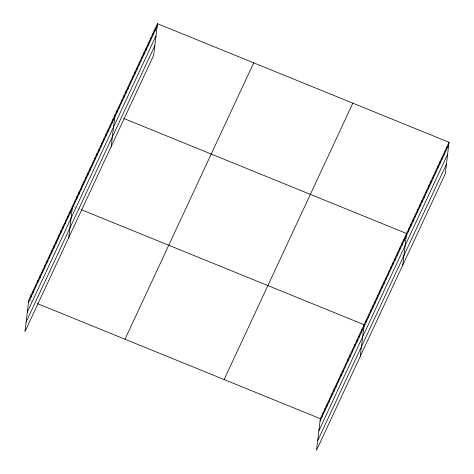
<?xml version="1.0" encoding="UTF-8"?>
<svg xmlns="http://www.w3.org/2000/svg" width="474" height="474" viewBox="0 0 474 474"><rect width="100%" height="100%" fill="white"/><g stroke="black" fill="none" stroke-linecap="round" stroke-linejoin="round"><path stroke-width="0.36" stroke-dasharray="2.37 1.78" d="M73.867 206.658L76.539 207.748M77.878 208.287L80.55 209.378M30.099 300.629L32.771 301.719"/><path stroke-width="0.71" d="M30.774 297.589L31.071 295.142M33.073 292.642L33.37 290.195M35.378 287.694L35.674 285.247M37.683 282.747L37.979 280.306M39.988 277.805L40.284 275.358M42.287 272.858L42.583 270.411M44.592 267.911L44.888 265.464M46.896 262.963L47.193 260.522M49.201 258.022L49.497 255.575M51.506 253.075L51.796 250.627M53.805 248.127L54.101 245.68M56.11 243.18L56.406 240.739M58.415 238.238L58.711 235.791M60.719 233.291L61.016 230.844M63.018 228.344L63.315 225.897M65.323 223.396L65.619 220.955M67.628 218.455L67.924 216.008M69.933 213.507L70.229 211.06M68.706 237.729L72.528 206.113M74.471 203.761L74.768 201.314M76.705 198.962L77.001 196.514M78.939 194.156L79.235 191.715M81.178 189.357L81.475 186.916M83.412 184.558L83.708 182.111M85.646 179.759L85.942 177.312M87.886 174.959L88.182 172.512M90.119 170.16L90.415 167.713M92.353 165.355L92.649 162.914M94.593 160.556L94.889 158.109M96.826 155.756L97.123 153.309M99.06 150.957L99.356 148.51M101.3 146.158L101.596 143.711M103.533 141.353L103.83 138.912M105.767 136.553L106.063 134.112M108.007 131.754L108.303 129.307M110.241 126.955L110.537 124.508M112.474 122.156L112.771 119.709M111.183 146.519L115.01 114.909M116.948 112.551L117.244 110.11M119.181 107.752L119.478 105.305M121.421 102.953L121.717 100.506M123.655 98.154L123.951 95.707M125.888 93.348L126.185 90.907M128.128 88.549L128.424 86.108M130.362 83.75L130.658 81.303M132.596 78.951L132.892 76.504M134.835 74.151L135.131 71.704M137.069 69.346L137.365 66.905M139.303 64.547L139.599 62.106M141.542 59.748L141.839 57.301M143.776 54.948L144.072 52.501M146.01 50.149L146.306 47.702M148.249 45.344L148.546 42.903M150.483 40.545L150.779 38.104M152.717 35.746L153.013 33.299M154.957 30.946L155.253 28.499M157.487 23.7L153.659 55.31L24.938 331.699L28.766 300.089L157.487 23.7L449.062 142.301L445.234 173.911L316.514 450.3L320.341 418.69L449.062 142.301M322.344 416.184L322.64 413.743M324.649 411.242L324.945 408.795M326.953 406.295L327.25 403.848M329.258 401.348L329.554 398.907M331.563 396.4L331.853 393.959M333.862 391.459L334.158 389.012M336.167 386.511L336.463 384.064M338.472 381.564L338.768 379.123M340.776 376.617L341.073 374.176M343.075 371.675L343.372 369.228M345.38 366.728L345.676 364.281M347.685 361.781L347.981 359.339M349.99 356.833L350.286 354.392M352.289 351.892L352.585 349.445M354.593 346.944L354.89 344.497M356.898 341.997L357.195 339.556M359.203 337.05L359.499 334.608M361.508 332.108L361.798 329.661M360.281 356.329L364.103 324.714L81.214 209.65M366.046 322.361L366.343 319.914M368.28 317.562L368.576 315.115M370.514 312.757L370.81 310.316M372.754 307.958L373.05 305.517M374.987 303.159L375.284 300.712M377.221 298.359L377.517 295.912M379.461 293.56L379.757 291.113M381.694 288.755L381.991 286.314M383.928 283.956L384.224 281.515M386.168 279.156L386.464 276.709M388.402 274.357L388.698 271.91M390.635 269.558L390.931 267.111M392.875 264.753L393.171 262.312M395.109 259.953L395.405 257.512M397.342 255.154L397.639 252.707M399.582 250.355L399.878 247.908M401.816 245.556L402.112 243.109M404.049 240.751L404.346 238.309M402.758 265.12L406.585 233.51L123.696 118.441M408.523 231.152L408.819 228.705M410.757 226.353L411.053 223.906M412.996 221.554L413.292 219.107M415.23 216.748L415.526 214.307M417.464 211.949L417.76 209.508M419.703 207.15L420 204.703M421.937 202.351L422.233 199.904M424.171 197.551L424.467 195.104M426.41 192.752L426.707 190.305M428.644 187.947L428.94 185.506M430.878 183.148L431.174 180.701M433.118 178.348L433.414 175.901M435.351 173.549L435.647 171.102M437.585 168.75L437.881 166.303M439.825 163.945L440.121 161.504M442.058 159.146L442.355 156.704M444.292 154.346L444.588 151.899M446.532 149.547L446.828 147.1M28.47 302.531L157.19 26.147M27.302 312.159L156.023 35.769M26.106 322.077L154.826 45.688M124.982 339.224L253.709 62.841M224.119 379.55L352.84 103.16M320.045 421.131L448.765 144.748M318.878 430.759L447.598 154.37M317.681 440.672L446.401 164.288M37.452 303.621L320.341 418.69"/></g></svg>
